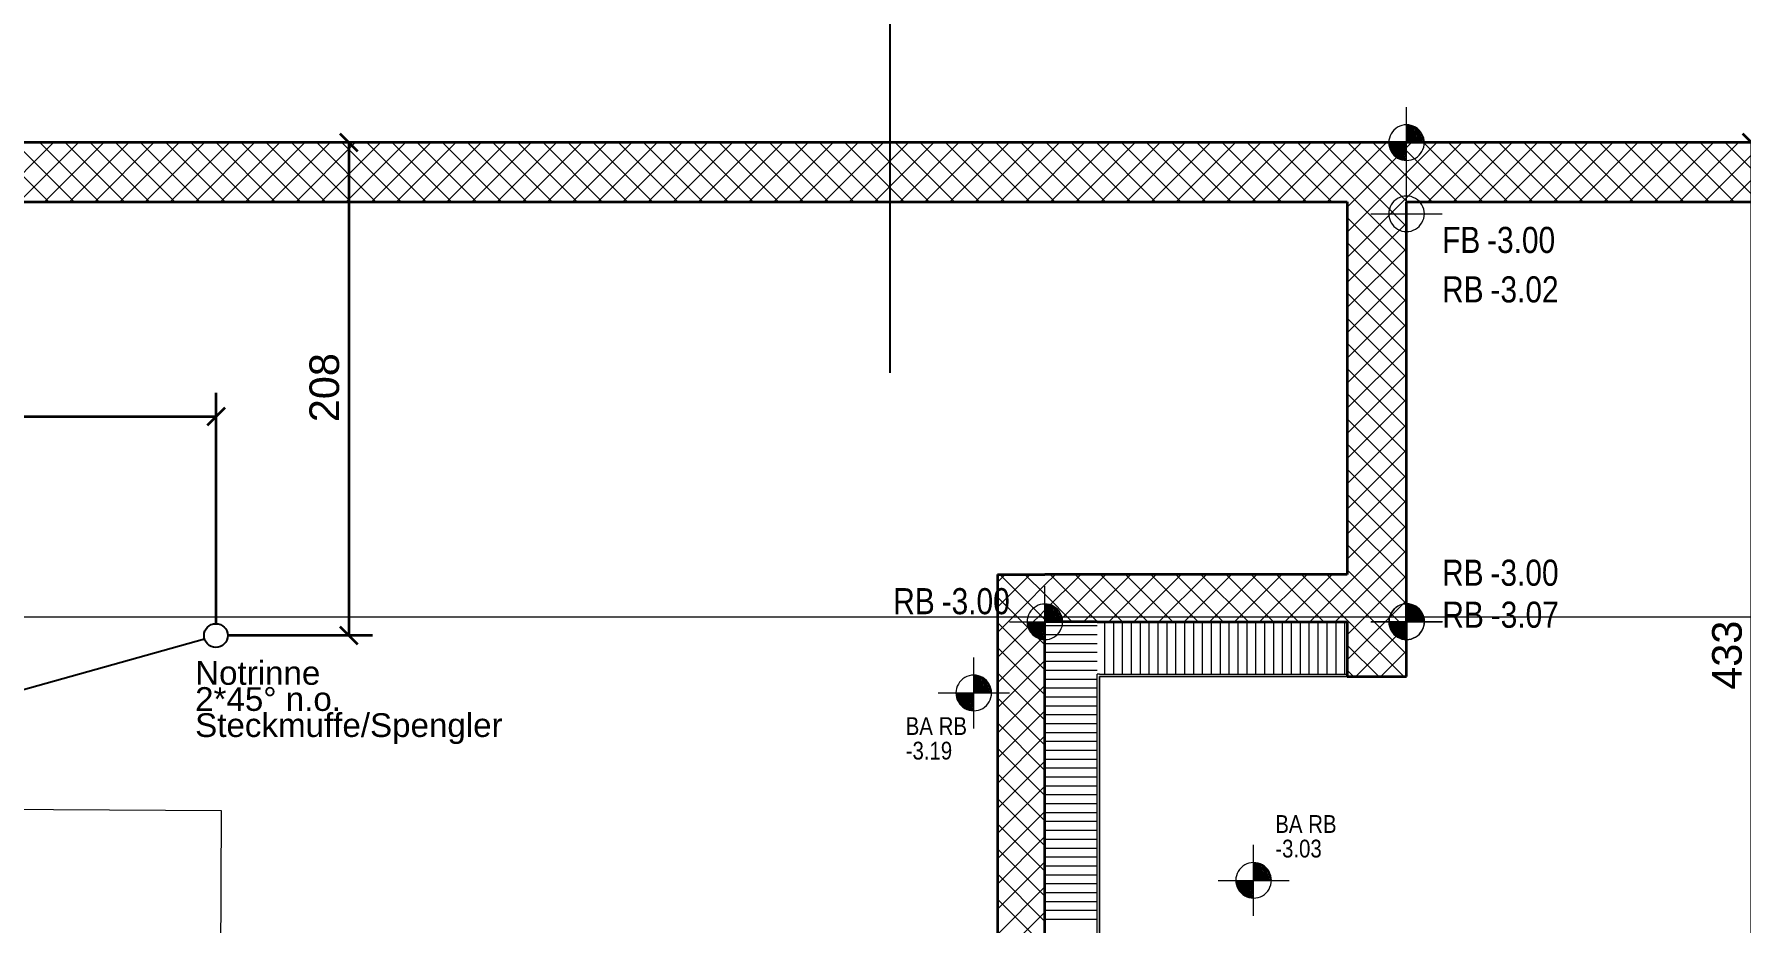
# Model space of a CAD drawing. Extents: x 885 to 2021, y 330 to 1122.
# Drawn here: x 1271.6 to 1415.6, y 771.8 to 846.7 of the extents above; entities that cross this region are included whole.
import ezdxf
from ezdxf.lldxf.tags import DXFTag

# ---------------------------------------------------------------- set-up
doc = ezdxf.new("R2010")
doc.units = 0
doc.layers.get('0').update_dxf_attribs({"lineweight": 25})
for name, color, linetype, lineweight in [('000 Kataster Abbruch', 7, 'Continuous', 25), ('010 Aussenwände Bauteilschraffuren Neu', 7, 'Continuous', 25), ('010 Aussenwände Neu', 7, 'Continuous', 25), ('015 Innenwände Bauteilschraffuren Neu', 7, 'Continuous', 25), ('015 Innenwände Neu', 7, 'Continuous', 25), ('015 Innenwände Schichttrennlinien Neu', 7, 'Continuous', 25), ('027 Oberhalb Neu', 7, 'Continuous', 25), ('080 Raum Innen Kontur Neu', 7, 'Continuous', 25), ('111 Bemassung Ausführung Koten Neu', 7, 'Continuous', 25), ('200 Schnittlinien', 7, 'Continuous', 25), ('321 Sanitär Bemassung Neu', 7, 'Continuous', 25)]:
    doc.layers.add(name, color=color, linetype=linetype, lineweight=lineweight)
for name, color, linetype, lineweight, true_color in [('S_Schmutzwasser_Einlage', 7, 'fein_strichliert', 25, 0xcc6600), ('S_T_Mass_Einlage', 7, 'Continuous', 35, 0x0080ff), ('S_Text_Einlage', 7, 'Continuous', 25, 0x99ff99)]:
    doc.layers.add(name, color=color, linetype=linetype, lineweight=lineweight, true_color=true_color)
doc.styles.get("Standard").update_dxf_attribs({"font": 'arial.ttf'})
tags = doc.linetypes.add('fein_strichliert', pattern=[4, 1, -2, 1]).pattern_tags.tags
tags[8:9] = [DXFTag(74, 4), DXFTag(75, 0), DXFTag(340, '0'), DXFTag(46, 0.0), DXFTag(50, 0.0), DXFTag(44, 0.0), DXFTag(45, 0.0)]
tags[6:7] = [DXFTag(74, 4), DXFTag(75, 0), DXFTag(340, '0'), DXFTag(46, 0.0), DXFTag(50, 0.0), DXFTag(44, 0.0), DXFTag(45, 0.0)]
tags[4:5] = [DXFTag(74, 4), DXFTag(75, 0), DXFTag(340, '0'), DXFTag(46, 0.0), DXFTag(50, 0.0), DXFTag(44, 0.0), DXFTag(45, 0.0)]
tags = doc.linetypes.add('Strich 2_1mm', pattern=[0.003, 0.002, -0.001]).pattern_tags.tags
tags[6:7] = [DXFTag(74, 4), DXFTag(75, 0), DXFTag(340, '0'), DXFTag(46, 1.0), DXFTag(50, 0.0), DXFTag(44, 0.0), DXFTag(45, 0.0)]
tags[4:5] = [DXFTag(74, 4), DXFTag(75, 0), DXFTag(340, '0'), DXFTag(46, 1.0), DXFTag(50, 0.0), DXFTag(44, 0.0), DXFTag(45, 0.0)]
tags = doc.linetypes.add('Strichpunkt 6_2_2mm Schnitt', pattern=[0.5, 0.3, -0.1, 0, -0.1]).pattern_tags.tags
tags[10:11] = [DXFTag(74, 4), DXFTag(75, 0), DXFTag(340, '0'), DXFTag(46, 1.0), DXFTag(50, 0.0), DXFTag(44, 0.0), DXFTag(45, 0.0)]
tags[8:9] = [DXFTag(74, 4), DXFTag(75, 0), DXFTag(340, '0'), DXFTag(46, 1.0), DXFTag(50, 0.0), DXFTag(44, 0.0), DXFTag(45, 0.0)]
tags[6:7] = [DXFTag(74, 4), DXFTag(75, 0), DXFTag(340, '0'), DXFTag(46, 1.0), DXFTag(50, 0.0), DXFTag(44, 0.0), DXFTag(45, 0.0)]
tags[4:5] = [DXFTag(74, 4), DXFTag(75, 0), DXFTag(340, '0'), DXFTag(46, 1.0), DXFTag(50, 0.0), DXFTag(44, 0.0), DXFTag(45, 0.0)]

# ---------------------------------------------------------------- blocks, each defined once
blk = doc.blocks.new('Referenz-A0T8DINEAL', base_point=(896.59, 372.19))
at = {"layer": '000 Kataster Abbruch', "color": 0, "linetype": 'Strich 2_1mm', "lineweight": 13, "ltscale": 0.002197}
for p, q in [((1287.43, 781.25), (1191.22, 781.95)), ((1286.37, 569.73), (1287.43, 781.25))]:
    blk.add_line(p, q, dxfattribs=at)
at = {"layer": '010 Aussenwände Bauteilschraffuren Neu', "color": 0, "linetype": 'Continuous', "lineweight": 0, "ltscale": 0.0169}
for p, q in [((1272.88, 832.6), (1267.88, 837.6)), ((1268.26, 832.6), (1273.26, 837.6)), ((1275, 832.6), (1270, 837.6)), ((1270.38, 832.6), (1275.38, 837.6)), ((1277.12, 832.6), (1272.12, 837.6)), ((1272.5, 832.6), (1277.5, 837.6)), ((1279.24, 832.6), (1274.24, 837.6)), ((1274.62, 832.6), (1279.62, 837.6)), ((1281.37, 832.6), (1276.37, 837.6)), ((1276.74, 832.6), (1281.74, 837.6)), ((1283.49, 832.6), (1278.49, 837.6)), ((1278.87, 832.6), (1283.87, 837.6)), ((1285.61, 832.6), (1280.61, 837.6)), ((1280.99, 832.6), (1285.99, 837.6)), ((1287.73, 832.6), (1282.73, 837.6)), ((1283.11, 832.6), (1288.11, 837.6)), ((1289.85, 832.6), (1284.85, 837.6)), ((1285.23, 832.6), (1290.23, 837.6)), ((1291.97, 832.6), (1286.97, 837.6)), ((1287.35, 832.6), (1292.35, 837.6)), ((1294.09, 832.6), (1289.09, 837.6)), ((1289.47, 832.6), (1294.47, 837.6)), ((1296.21, 832.6), (1291.21, 837.6)), ((1291.59, 832.6), (1296.59, 837.6)), ((1298.34, 832.6), (1293.34, 837.6)), ((1293.72, 832.6), (1298.72, 837.6)), ((1300.46, 832.6), (1295.46, 837.6)), ((1295.84, 832.6), (1300.84, 837.6)), ((1302.58, 832.6), (1297.58, 837.6)), ((1297.96, 832.6), (1302.96, 837.6)), ((1304.7, 832.6), (1299.7, 837.6)), ((1300.08, 832.6), (1305.08, 837.6)), ((1306.82, 832.6), (1301.82, 837.6)), ((1302.2, 832.6), (1307.2, 837.6)), ((1308.94, 832.6), (1303.94, 837.6)), ((1304.32, 832.6), (1309.32, 837.6)), ((1311.06, 832.6), (1306.06, 837.6)), ((1306.44, 832.6), (1311.44, 837.6)), ((1313.19, 832.6), (1308.19, 837.6)), ((1308.56, 832.6), (1313.56, 837.6)), ((1315.31, 832.6), (1310.31, 837.6)), ((1310.69, 832.6), (1315.69, 837.6)), ((1317.43, 832.6), (1312.43, 837.6)), ((1312.81, 832.6), (1317.81, 837.6)), ((1319.55, 832.6), (1314.55, 837.6)), ((1314.93, 832.6), (1319.93, 837.6)), ((1321.67, 832.6), (1316.67, 837.6)), ((1317.05, 832.6), (1322.05, 837.6)), ((1323.79, 832.6), (1318.79, 837.6)), ((1319.17, 832.6), (1324.17, 837.6)), ((1325.91, 832.6), (1320.91, 837.6)), ((1321.29, 832.6), (1326.29, 837.6)), ((1328.03, 832.6), (1323.03, 837.6)), ((1323.41, 832.6), (1328.41, 837.6)), ((1330.16, 832.6), (1325.16, 837.6)), ((1325.54, 832.6), (1330.54, 837.6)), ((1332.28, 832.6), (1327.28, 837.6)), ((1327.66, 832.6), (1332.66, 837.6)), ((1334.4, 832.6), (1329.4, 837.6)), ((1329.78, 832.6), (1334.78, 837.6)), ((1336.52, 832.6), (1331.52, 837.6)), ((1331.9, 832.6), (1336.9, 837.6)), ((1338.64, 832.6), (1333.64, 837.6)), ((1334.02, 832.6), (1339.02, 837.6)), ((1340.76, 832.6), (1335.76, 837.6)), ((1336.14, 832.6), (1341.14, 837.6)), ((1342.88, 832.6), (1337.88, 837.6)), ((1338.26, 832.6), (1343.26, 837.6)), ((1345.01, 832.6), (1340.01, 837.6)), ((1340.38, 832.6), (1345.38, 837.6)), ((1347.13, 832.6), (1342.13, 837.6)), ((1342.51, 832.6), (1347.51, 837.6)), ((1349.25, 832.6), (1344.25, 837.6)), ((1344.63, 832.6), (1349.63, 837.6)), ((1351.37, 832.6), (1346.37, 837.6)), ((1346.75, 832.6), (1351.75, 837.6)), ((1353.49, 832.6), (1348.49, 837.6)), ((1348.87, 832.6), (1353.87, 837.6)), ((1355.61, 832.6), (1350.61, 837.6)), ((1350.99, 832.6), (1355.99, 837.6)), ((1357.73, 832.6), (1352.73, 837.6)), ((1353.11, 832.6), (1358.11, 837.6)), ((1359.85, 832.6), (1354.85, 837.6)), ((1355.23, 832.6), (1360.23, 837.6)), ((1361.98, 832.6), (1356.98, 837.6)), ((1357.36, 832.6), (1362.36, 837.6)), ((1364.1, 832.6), (1359.1, 837.6)), ((1359.48, 832.6), (1364.48, 837.6)), ((1366.22, 832.6), (1361.22, 837.6)), ((1361.6, 832.6), (1366.6, 837.6)), ((1368.34, 832.6), (1363.34, 837.6)), ((1363.72, 832.6), (1368.72, 837.6)), ((1370.46, 832.6), (1365.46, 837.6)), ((1365.84, 832.6), (1370.84, 837.6)), ((1372.58, 832.6), (1367.58, 837.6)), ((1367.96, 832.6), (1372.96, 837.6)), ((1374.7, 832.6), (1369.7, 837.6)), ((1370.08, 832.6), (1375.08, 837.6)), ((1376.83, 832.6), (1371.83, 837.6)), ((1372.2, 832.6), (1377.2, 837.6)), ((1378.95, 832.6), (1373.95, 837.6)), ((1374.33, 832.6), (1379.33, 837.6)), ((1381.07, 832.6), (1376.07, 837.6)), ((1376.45, 832.6), (1381.45, 837.6)), ((1383.19, 832.6), (1378.19, 837.6)), ((1378.57, 832.6), (1383.57, 837.6)), ((1385.31, 832.6), (1380.31, 837.6)), ((1380.69, 832.6), (1385.69, 837.6)), ((1387.43, 832.6), (1382.43, 837.6)), ((1382.81, 832.6), (1387.81, 837.6)), ((1389.55, 832.6), (1384.55, 837.6)), ((1384.93, 832.6), (1389.93, 837.6)), ((1391.67, 832.6), (1386.67, 837.6)), ((1387.05, 832.6), (1392.05, 837.6)), ((1393.8, 832.6), (1388.8, 837.6)), ((1389.17, 832.6), (1394.17, 837.6)), ((1395.92, 832.6), (1390.92, 837.6)), ((1391.3, 832.6), (1396.3, 837.6)), ((1398.04, 832.6), (1393.04, 837.6)), ((1393.42, 832.6), (1398.42, 837.6)), ((1400.16, 832.6), (1395.16, 837.6)), ((1395.54, 832.6), (1400.54, 837.6)), ((1402.28, 832.6), (1397.28, 837.6)), ((1397.66, 832.6), (1402.66, 837.6)), ((1404.4, 832.6), (1399.4, 837.6)), ((1399.78, 832.6), (1404.78, 837.6)), ((1406.52, 832.6), (1401.52, 837.6)), ((1401.9, 832.6), (1406.9, 837.6)), ((1408.64, 832.6), (1403.64, 837.6)), ((1404.02, 832.6), (1409.02, 837.6)), ((1410.77, 832.6), (1405.77, 837.6)), ((1406.15, 832.6), (1411.15, 837.6)), ((1412.89, 832.6), (1407.89, 837.6)), ((1408.27, 832.6), (1413.27, 837.6)), ((1415.01, 832.6), (1410.01, 837.6)), ((1410.39, 832.6), (1415.39, 837.6)), ((1417.13, 832.6), (1412.13, 837.6)), ((1412.51, 832.6), (1417.51, 837.6)), ((1419.25, 832.6), (1414.25, 837.6)), ((1414.63, 832.6), (1419.63, 837.6))]:
    blk.add_line(p, q, dxfattribs=at)
at = {"layer": '010 Aussenwände Neu', "color": 0, "lineweight": 35}
for p, q in [((1527.88, 837.6), (1085.58, 837.6)), ((1208.78, 832.6), (1382.38, 832.6)), ((1387.38, 832.6), (1527.88, 832.6))]:
    blk.add_line(p, q, dxfattribs=at)
at = {"layer": '015 Innenwände Bauteilschraffuren Neu', "color": 0, "linetype": 'Continuous', "lineweight": 0, "ltscale": 0.0169}
for p, q in [((1382.38, 832.17), (1382.81, 832.6)), ((1382.38, 830.05), (1384.93, 832.6)), ((1382.38, 827.93), (1387.05, 832.6)), ((1387.38, 828.41), (1383.19, 832.6)), ((1387.38, 830.53), (1385.31, 832.6)), ((1387.38, 826.29), (1382.38, 831.29)), ((1382.38, 825.81), (1387.38, 830.81)), ((1387.38, 824.17), (1382.38, 829.17)), ((1382.38, 823.69), (1387.38, 828.69)), ((1387.38, 822.05), (1382.38, 827.05)), ((1382.38, 821.56), (1387.38, 826.56)), ((1387.38, 819.93), (1382.38, 824.93)), ((1382.38, 819.44), (1387.38, 824.44)), ((1387.38, 817.81), (1382.38, 822.81)), ((1382.38, 817.32), (1387.38, 822.32)), ((1387.38, 815.69), (1382.38, 820.69)), ((1382.38, 815.2), (1387.38, 820.2)), ((1387.38, 813.56), (1382.38, 818.56)), ((1382.38, 813.08), (1387.38, 818.08)), ((1387.38, 811.44), (1382.38, 816.44)), ((1382.38, 810.96), (1387.38, 815.96)), ((1387.38, 809.32), (1382.38, 814.32)), ((1382.38, 808.84), (1387.38, 813.84)), ((1387.38, 807.2), (1382.38, 812.2)), ((1382.38, 806.71), (1387.38, 811.71)), ((1387.38, 805.08), (1382.38, 810.08)), ((1382.38, 804.59), (1387.38, 809.59)), ((1387.38, 802.96), (1382.38, 807.96)), ((1382.38, 802.47), (1387.38, 807.47)), ((1387.38, 800.84), (1382.38, 805.84)), ((1382.38, 800.35), (1387.38, 805.35)), ((1387.38, 798.72), (1382.38, 803.72)), ((1382.38, 798.23), (1387.38, 803.23)), ((1352.88, 800.55), (1353.21, 800.88)), ((1356.88, 797.4), (1353.07, 801.2)), ((1353.21, 800.88), (1353.53, 801.2)), ((1354.27, 799.82), (1355.65, 801.2)), ((1356.88, 799.52), (1355.19, 801.2)), ((1356.88, 800.31), (1357.77, 801.2)), ((1356.88, 798.19), (1359.9, 801.2)), ((1361.31, 797.2), (1357.31, 801.2)), ((1358.02, 797.2), (1362.02, 801.2)), ((1363.43, 797.2), (1359.43, 801.2)), ((1360.14, 797.2), (1364.14, 801.2)), ((1365.56, 797.2), (1361.56, 801.2)), ((1362.26, 797.2), (1366.26, 801.2)), ((1367.68, 797.2), (1363.68, 801.2)), ((1364.38, 797.2), (1368.38, 801.2)), ((1369.8, 797.2), (1365.8, 801.2)), ((1366.5, 797.2), (1370.5, 801.2)), ((1371.92, 797.2), (1367.92, 801.2)), ((1368.62, 797.2), (1372.62, 801.2)), ((1374.04, 797.2), (1370.04, 801.2)), ((1370.75, 797.2), (1374.75, 801.2)), ((1376.16, 797.2), (1372.16, 801.2)), ((1372.87, 797.2), (1376.87, 801.2)), ((1378.28, 797.2), (1374.28, 801.2)), ((1374.99, 797.2), (1378.99, 801.2)), ((1380.41, 797.2), (1376.41, 801.2)), ((1377.11, 797.2), (1381.11, 801.2)), ((1382.38, 797.35), (1378.53, 801.2)), ((1379.23, 797.2), (1382.38, 800.35)), ((1382.38, 799.47), (1380.65, 801.2)), ((1387.38, 796.59), (1382.38, 801.59)), ((1382.38, 796.11), (1387.38, 801.11)), ((1352.88, 798.43), (1354.27, 799.82)), ((1354.95, 797.2), (1352.88, 799.27)), ((1355.33, 798.75), (1356.88, 800.31)), ((1359.19, 797.2), (1356.88, 799.52)), ((1387.38, 794.47), (1382.38, 799.47)), ((1382.38, 793.99), (1387.38, 798.99)), ((1353.77, 797.2), (1355.33, 798.75)), ((1355.9, 797.2), (1356.39, 797.69)), ((1356.39, 797.69), (1356.88, 798.19)), ((1381.35, 797.2), (1382.38, 798.23)), ((1352.88, 796.31), (1353.77, 797.2)), ((1352.88, 794.19), (1355.9, 797.2)), ((1356.88, 793.15), (1352.88, 797.15)), ((1352.88, 792.06), (1356.88, 796.06)), ((1356.88, 795.27), (1354.95, 797.2)), ((1357.07, 797.2), (1356.88, 797.4)), ((1357.23, 796.85), (1356.88, 796.85)), ((1357.98, 796.1), (1356.88, 796.1)), ((1361.28, 796.85), (1357.23, 796.85)), ((1361.28, 796.1), (1357.98, 796.1)), ((1361.93, 792.8), (1361.93, 797.2)), ((1362.68, 792.8), (1362.68, 797.2)), ((1363.43, 792.8), (1363.43, 797.2)), ((1364.18, 792.8), (1364.18, 797.2)), ((1364.93, 792.8), (1364.93, 797.2)), ((1365.68, 792.8), (1365.68, 797.2)), ((1366.43, 792.8), (1366.43, 797.2)), ((1367.18, 792.8), (1367.18, 797.2)), ((1367.93, 792.8), (1367.93, 797.2)), ((1368.68, 792.8), (1368.68, 797.2)), ((1369.43, 792.8), (1369.43, 797.2)), ((1370.18, 792.8), (1370.18, 797.2)), ((1370.93, 792.8), (1370.93, 797.2)), ((1371.68, 792.8), (1371.68, 797.2)), ((1372.43, 792.8), (1372.43, 797.2)), ((1373.18, 792.8), (1373.18, 797.2)), ((1373.93, 792.8), (1373.93, 797.2)), ((1374.68, 792.8), (1374.68, 797.2)), ((1375.43, 792.8), (1375.43, 797.2)), ((1376.18, 792.8), (1376.18, 797.2)), ((1376.93, 792.8), (1376.93, 797.2)), ((1377.68, 792.8), (1377.68, 797.2)), ((1378.43, 792.8), (1378.43, 797.2)), ((1379.18, 792.8), (1379.18, 797.2)), ((1379.93, 792.8), (1379.93, 797.2)), ((1380.68, 792.8), (1380.68, 797.2)), ((1381.43, 792.8), (1381.43, 797.2)), ((1382.18, 792.8), (1382.18, 797.2)), ((1387.15, 792.58), (1382.38, 797.35)), ((1383.1, 792.58), (1387.38, 796.87)), ((1356.88, 791.03), (1352.88, 795.03)), ((1358.73, 795.35), (1356.88, 795.35)), ((1359.48, 794.6), (1356.88, 794.6)), ((1361.28, 795.35), (1358.73, 795.35)), ((1361.28, 794.6), (1359.48, 794.6)), ((1385.03, 792.58), (1382.38, 795.23)), ((1385.22, 792.58), (1387.38, 794.74)), ((1352.88, 789.94), (1356.88, 793.94)), ((1360.23, 793.85), (1356.88, 793.85)), ((1361.28, 793.85), (1360.23, 793.85)), ((1356.88, 788.91), (1352.88, 792.91)), ((1352.88, 787.82), (1356.88, 791.82)), ((1360.98, 793.1), (1356.88, 793.1)), ((1361.28, 792.35), (1356.88, 792.35)), ((1361.28, 793.1), (1360.98, 793.1)), ((1382.9, 792.58), (1382.38, 793.11)), ((1387.34, 792.58), (1387.38, 792.62)), ((1356.88, 786.79), (1352.88, 790.79)), ((1361.28, 791.6), (1356.88, 791.6)), ((1361.28, 790.85), (1356.88, 790.85)), ((1352.88, 785.7), (1356.88, 789.7)), ((1361.28, 790.1), (1356.88, 790.1)), ((1361.28, 789.35), (1356.88, 789.35)), ((1356.88, 784.67), (1352.88, 788.67)), ((1352.88, 783.58), (1356.88, 787.58)), ((1361.28, 788.6), (1356.88, 788.6)), ((1361.28, 787.85), (1356.88, 787.85)), ((1356.88, 782.55), (1352.88, 786.55)), ((1361.28, 787.1), (1356.88, 787.1)), ((1361.28, 786.35), (1356.88, 786.35)), ((1352.88, 781.46), (1356.88, 785.46)), ((1361.28, 785.6), (1356.88, 785.6)), ((1361.28, 784.85), (1356.88, 784.85)), ((1356.88, 780.42), (1352.88, 784.42)), ((1352.88, 779.34), (1356.88, 783.34)), ((1361.28, 784.1), (1356.88, 784.1)), ((1361.28, 783.35), (1356.88, 783.35)), ((1356.88, 778.3), (1352.88, 782.3)), ((1361.28, 782.6), (1356.88, 782.6)), ((1361.28, 781.85), (1356.88, 781.85)), ((1352.88, 777.21), (1356.88, 781.21)), ((1361.28, 781.1), (1356.88, 781.1)), ((1361.28, 780.35), (1356.88, 780.35)), ((1356.88, 776.18), (1352.88, 780.18)), ((1352.88, 775.09), (1356.88, 779.09)), ((1361.28, 779.6), (1356.88, 779.6)), ((1361.28, 778.85), (1356.88, 778.85)), ((1356.88, 774.06), (1352.88, 778.06)), ((1361.28, 778.1), (1356.88, 778.1)), ((1361.28, 777.35), (1356.88, 777.35)), ((1352.88, 772.97), (1356.88, 776.97)), ((1356.88, 771.94), (1352.88, 775.94)), ((1361.28, 776.6), (1356.88, 776.6)), ((1352.88, 770.85), (1356.88, 774.85)), ((1361.28, 775.85), (1356.88, 775.85)), ((1361.28, 775.1), (1356.88, 775.1)), ((1356.88, 769.82), (1352.88, 773.82)), ((1361.28, 774.35), (1356.88, 774.35)), ((1361.28, 773.6), (1356.88, 773.6)), ((1352.88, 768.73), (1356.88, 772.73)), ((1361.28, 772.85), (1356.88, 772.85)), ((1361.28, 772.1), (1356.88, 772.1))]:
    blk.add_line(p, q, dxfattribs=at)
at = {"layer": '015 Innenwände Neu', "color": 0, "lineweight": 35}
for p, q in [((1382.38, 832.6), (1382.38, 801.2)), ((1387.38, 792.58), (1387.38, 832.6)), ((1352.88, 801.2), (1352.88, 753.6)), ((1352.88, 801.2), (1356.88, 801.2)), ((1382.38, 801.2), (1356.88, 801.2)), ((1382.38, 797.2), (1382.38, 792.58)), ((1382.38, 792.58), (1387.38, 792.58))]:
    blk.add_line(p, q, dxfattribs=at)
at = {"layer": '015 Innenwände Neu', "color": 0, "lineweight": 18}
blk.add_line((1382.38, 792.8), (1382.38, 797.2), dxfattribs=at)
at = {"layer": '015 Innenwände Neu', "color": 0, "lineweight": 13}
for p, q in [((1361.48, 758.2), (1361.48, 792.6)), ((1361.48, 792.6), (1382.38, 792.6)), ((1382.38, 792.6), (1382.38, 792.8))]:
    blk.add_line(p, q, dxfattribs=at)
at = {"layer": '015 Innenwände Schichttrennlinien Neu', "color": 0, "lineweight": 35}
for p, q in [((1361.28, 797.2), (1356.88, 797.2)), ((1361.28, 797.2), (1356.88, 797.2)), ((1356.88, 753.6), (1356.88, 797.2)), ((1361.28, 797.2), (1382.38, 797.2))]:
    blk.add_line(p, q, dxfattribs=at)
at = {"layer": '015 Innenwände Schichttrennlinien Neu', "color": 0, "lineweight": 18}
for p, q in [((1361.28, 758), (1361.28, 792.8)), ((1361.48, 792.8), (1361.28, 792.8)), ((1361.48, 792.8), (1361.28, 792.8)), ((1361.48, 792.8), (1382.38, 792.8))]:
    blk.add_line(p, q, dxfattribs=at)
at = {"layer": '027 Oberhalb Neu', "color": 0, "linetype": 'Strichpunkt 6_2_2mm Schnitt', "lineweight": 13, "ltscale": 0.0169}
blk.add_line((1597.08, 797.6), (1160.58, 797.6), dxfattribs=at)
at = {"layer": '080 Raum Innen Kontur Neu', "color": 0, "linetype": 'Continuous', "lineweight": 13, "ltscale": 0.0169}
for p, q in [((1382.38, 832.6), (1208.78, 832.6)), ((1382.38, 801.2), (1382.38, 832.6)), ((1527.88, 832.6), (1387.38, 832.6)), ((1387.38, 832.6), (1387.38, 792.58)), ((1352.88, 753.6), (1352.88, 801.2)), ((1352.88, 801.2), (1382.38, 801.2)), ((1382.38, 792.6), (1361.48, 792.6)), ((1361.48, 792.6), (1361.48, 758.2)), ((1382.38, 792.58), (1382.38, 792.6)), ((1387.38, 792.58), (1382.38, 792.58))]:
    blk.add_line(p, q, dxfattribs=at)
at = {"layer": '111 Bemassung Ausführung Koten Neu', "color": 0, "lineweight": 13}
for p, q in [((1387.38, 834.6), (1387.38, 840.6)), ((1384.38, 837.6), (1390.38, 837.6)), ((1387.38, 828.6), (1387.38, 834.6)), ((1384.38, 831.6), (1390.38, 831.6)), ((1356.88, 794.2), (1356.88, 800.2)), ((1387.38, 794.2), (1387.38, 800.2)), ((1387.4, 794.22), (1387.4, 800.22)), ((1353.88, 797.2), (1359.88, 797.2)), ((1384.38, 797.2), (1390.38, 797.2)), ((1384.4, 797.22), (1390.4, 797.22))]:
    blk.add_line(p, q, dxfattribs=at)
at = {"layer": '111 Bemassung Ausführung Koten Neu', "color": 0, "linetype": 'Continuous', "lineweight": 13, "ltscale": 0.0169}
for p, q in [((1385.89, 837.8), (1385.88, 837.6)), ((1385.93, 837.99), (1385.89, 837.8)), ((1385.99, 838.18), (1385.93, 837.99)), ((1386.08, 838.35), (1385.99, 838.18)), ((1386.19, 838.52), (1386.08, 838.35)), ((1386.32, 838.66), (1386.19, 838.52)), ((1386.47, 838.79), (1386.32, 838.66)), ((1386.63, 838.9), (1386.47, 838.79)), ((1386.8, 838.99), (1386.63, 838.9)), ((1386.99, 839.05), (1386.8, 838.99)), ((1387.18, 839.09), (1386.99, 839.05)), ((1387.38, 839.1), (1387.18, 839.09)), ((1387.57, 839.09), (1387.38, 839.1)), ((1387.77, 839.05), (1387.57, 839.09)), ((1387.95, 838.99), (1387.77, 839.05)), ((1388.13, 838.9), (1387.95, 838.99)), ((1388.29, 838.79), (1388.13, 838.9)), ((1388.44, 838.66), (1388.29, 838.79)), ((1388.57, 838.52), (1388.44, 838.66)), ((1388.68, 838.35), (1388.57, 838.52)), ((1388.76, 838.18), (1388.68, 838.35)), ((1388.83, 837.99), (1388.76, 838.18)), ((1388.87, 837.8), (1388.83, 837.99)), ((1388.88, 837.6), (1388.87, 837.8)), ((1385.88, 837.6), (1385.89, 837.41)), ((1385.89, 837.41), (1385.93, 837.21)), ((1385.93, 837.21), (1385.99, 837.03)), ((1385.99, 837.03), (1386.08, 836.85)), ((1386.08, 836.85), (1386.19, 836.69)), ((1386.19, 836.69), (1386.32, 836.54)), ((1386.32, 836.54), (1386.47, 836.41)), ((1386.47, 836.41), (1386.63, 836.3)), ((1388.13, 836.3), (1388.29, 836.41)), ((1388.29, 836.41), (1388.44, 836.54)), ((1388.44, 836.54), (1388.57, 836.69)), ((1388.57, 836.69), (1388.68, 836.85)), ((1388.68, 836.85), (1388.76, 837.03)), ((1388.76, 837.03), (1388.83, 837.21)), ((1388.83, 837.21), (1388.87, 837.41)), ((1388.87, 837.41), (1388.88, 837.6)), ((1386.63, 836.3), (1386.8, 836.22)), ((1386.8, 836.22), (1386.99, 836.15)), ((1386.99, 836.15), (1387.18, 836.12)), ((1387.18, 836.12), (1387.38, 836.1)), ((1387.38, 836.1), (1387.57, 836.12)), ((1387.57, 836.12), (1387.77, 836.15)), ((1387.77, 836.15), (1387.95, 836.22)), ((1387.95, 836.22), (1388.13, 836.3)), ((1385.99, 832.18), (1385.93, 831.99)), ((1386.08, 832.35), (1385.99, 832.18)), ((1386.19, 832.52), (1386.08, 832.35)), ((1386.32, 832.66), (1386.19, 832.52)), ((1386.47, 832.79), (1386.32, 832.66)), ((1386.63, 832.9), (1386.47, 832.79)), ((1386.8, 832.99), (1386.63, 832.9)), ((1386.99, 833.05), (1386.8, 832.99)), ((1387.18, 833.09), (1386.99, 833.05)), ((1387.38, 833.1), (1387.18, 833.09)), ((1387.57, 833.09), (1387.38, 833.1)), ((1387.77, 833.05), (1387.57, 833.09)), ((1387.95, 832.99), (1387.77, 833.05)), ((1388.13, 832.9), (1387.95, 832.99)), ((1388.29, 832.79), (1388.13, 832.9)), ((1388.44, 832.66), (1388.29, 832.79)), ((1388.57, 832.52), (1388.44, 832.66)), ((1388.68, 832.35), (1388.57, 832.52)), ((1388.76, 832.18), (1388.68, 832.35)), ((1388.83, 831.99), (1388.76, 832.18)), ((1385.89, 831.8), (1385.88, 831.6)), ((1385.88, 831.6), (1385.89, 831.41)), ((1385.93, 831.99), (1385.89, 831.8)), ((1385.89, 831.41), (1385.93, 831.21)), ((1385.93, 831.21), (1385.99, 831.03)), ((1385.99, 831.03), (1386.08, 830.85)), ((1386.08, 830.85), (1386.19, 830.69)), ((1386.19, 830.69), (1386.32, 830.54)), ((1388.44, 830.54), (1388.57, 830.69)), ((1388.57, 830.69), (1388.68, 830.85)), ((1388.68, 830.85), (1388.76, 831.03)), ((1388.76, 831.03), (1388.83, 831.21)), ((1388.87, 831.8), (1388.83, 831.99)), ((1388.83, 831.21), (1388.87, 831.41)), ((1388.88, 831.6), (1388.87, 831.8)), ((1388.87, 831.41), (1388.88, 831.6)), ((1386.32, 830.54), (1386.47, 830.41)), ((1386.47, 830.41), (1386.63, 830.3)), ((1386.63, 830.3), (1386.8, 830.22)), ((1386.8, 830.22), (1386.99, 830.15)), ((1386.99, 830.15), (1387.18, 830.12)), ((1387.18, 830.12), (1387.38, 830.1)), ((1387.38, 830.1), (1387.57, 830.12)), ((1387.57, 830.12), (1387.77, 830.15)), ((1387.77, 830.15), (1387.95, 830.22)), ((1387.95, 830.22), (1388.13, 830.3)), ((1388.13, 830.3), (1388.29, 830.41)), ((1388.29, 830.41), (1388.44, 830.54)), ((1355.43, 797.59), (1355.39, 797.4)), ((1355.49, 797.78), (1355.43, 797.59)), ((1355.58, 797.95), (1355.49, 797.78)), ((1355.69, 798.12), (1355.58, 797.95)), ((1355.82, 798.26), (1355.69, 798.12)), ((1355.97, 798.39), (1355.82, 798.26)), ((1356.13, 798.5), (1355.97, 798.39)), ((1356.3, 798.59), (1356.13, 798.5)), ((1356.49, 798.65), (1356.3, 798.59)), ((1356.68, 798.69), (1356.49, 798.65)), ((1356.88, 798.7), (1356.68, 798.69)), ((1357.07, 798.69), (1356.88, 798.7)), ((1357.27, 798.65), (1357.07, 798.69)), ((1357.45, 798.59), (1357.27, 798.65)), ((1357.63, 798.5), (1357.45, 798.59)), ((1357.79, 798.39), (1357.63, 798.5)), ((1357.94, 798.26), (1357.79, 798.39)), ((1358.07, 798.12), (1357.94, 798.26)), ((1358.18, 797.95), (1358.07, 798.12)), ((1358.26, 797.78), (1358.18, 797.95)), ((1358.33, 797.59), (1358.26, 797.78)), ((1358.37, 797.4), (1358.33, 797.59)), ((1385.93, 797.59), (1385.89, 797.4)), ((1385.95, 797.61), (1385.91, 797.42)), ((1385.99, 797.78), (1385.93, 797.59)), ((1386.01, 797.8), (1385.95, 797.61)), ((1386.08, 797.95), (1385.99, 797.78)), ((1386.1, 797.97), (1386.01, 797.8)), ((1386.19, 798.12), (1386.08, 797.95)), ((1386.21, 798.14), (1386.1, 797.97)), ((1386.32, 798.26), (1386.19, 798.12)), ((1386.34, 798.28), (1386.21, 798.14)), ((1386.47, 798.39), (1386.32, 798.26)), ((1386.49, 798.41), (1386.34, 798.28)), ((1386.63, 798.5), (1386.47, 798.39)), ((1386.65, 798.52), (1386.49, 798.41)), ((1386.8, 798.59), (1386.63, 798.5)), ((1386.82, 798.61), (1386.65, 798.52)), ((1386.99, 798.65), (1386.8, 798.59)), ((1387.01, 798.67), (1386.82, 798.61)), ((1387.18, 798.69), (1386.99, 798.65)), ((1387.2, 798.71), (1387.01, 798.67)), ((1387.38, 798.7), (1387.18, 798.69)), ((1387.4, 798.72), (1387.2, 798.71)), ((1387.57, 798.69), (1387.38, 798.7)), ((1387.59, 798.71), (1387.4, 798.72)), ((1387.77, 798.65), (1387.57, 798.69)), ((1387.79, 798.67), (1387.59, 798.71)), ((1387.95, 798.59), (1387.77, 798.65)), ((1387.97, 798.61), (1387.79, 798.67)), ((1388.13, 798.5), (1387.95, 798.59)), ((1388.15, 798.52), (1387.97, 798.61)), ((1388.29, 798.39), (1388.13, 798.5)), ((1388.31, 798.41), (1388.15, 798.52)), ((1388.44, 798.26), (1388.29, 798.39)), ((1388.46, 798.28), (1388.31, 798.41)), ((1388.57, 798.12), (1388.44, 798.26)), ((1388.59, 798.14), (1388.46, 798.28)), ((1388.68, 797.95), (1388.57, 798.12)), ((1388.7, 797.97), (1388.59, 798.14)), ((1388.76, 797.78), (1388.68, 797.95)), ((1388.78, 797.8), (1388.7, 797.97)), ((1388.83, 797.59), (1388.76, 797.78)), ((1388.85, 797.61), (1388.78, 797.8)), ((1388.87, 797.4), (1388.83, 797.59)), ((1388.89, 797.42), (1388.85, 797.61)), ((1355.39, 797.4), (1355.38, 797.2)), ((1355.38, 797.2), (1355.39, 797.01)), ((1355.39, 797.01), (1355.43, 796.81)), ((1355.43, 796.81), (1355.49, 796.63)), ((1355.49, 796.63), (1355.58, 796.45)), ((1355.58, 796.45), (1355.69, 796.29)), ((1355.69, 796.29), (1355.82, 796.14)), ((1355.82, 796.14), (1355.97, 796.01)), ((1357.79, 796.01), (1357.94, 796.14)), ((1357.94, 796.14), (1358.07, 796.29)), ((1358.07, 796.29), (1358.18, 796.45)), ((1358.18, 796.45), (1358.26, 796.63)), ((1358.26, 796.63), (1358.33, 796.81)), ((1358.33, 796.81), (1358.37, 797.01)), ((1358.38, 797.2), (1358.37, 797.4)), ((1358.37, 797.01), (1358.38, 797.2)), ((1385.89, 797.4), (1385.88, 797.2)), ((1385.88, 797.2), (1385.89, 797.01)), ((1385.89, 797.01), (1385.93, 796.81)), ((1385.91, 797.42), (1385.9, 797.22)), ((1385.9, 797.22), (1385.91, 797.03)), ((1385.91, 797.03), (1385.95, 796.83)), ((1385.93, 796.81), (1385.99, 796.63)), ((1385.95, 796.83), (1386.01, 796.65)), ((1385.99, 796.63), (1386.08, 796.45)), ((1386.01, 796.65), (1386.1, 796.47)), ((1386.08, 796.45), (1386.19, 796.29)), ((1386.1, 796.47), (1386.21, 796.31)), ((1386.19, 796.29), (1386.32, 796.14)), ((1386.21, 796.31), (1386.34, 796.16)), ((1386.32, 796.14), (1386.47, 796.01)), ((1386.34, 796.16), (1386.49, 796.03)), ((1386.49, 796.03), (1386.65, 795.92)), ((1388.15, 795.92), (1388.31, 796.03)), ((1388.29, 796.01), (1388.44, 796.14)), ((1388.31, 796.03), (1388.46, 796.16)), ((1388.44, 796.14), (1388.57, 796.29)), ((1388.46, 796.16), (1388.59, 796.31)), ((1388.57, 796.29), (1388.68, 796.45)), ((1388.59, 796.31), (1388.7, 796.47)), ((1388.68, 796.45), (1388.76, 796.63)), ((1388.7, 796.47), (1388.78, 796.65)), ((1388.76, 796.63), (1388.83, 796.81)), ((1388.78, 796.65), (1388.85, 796.83)), ((1388.83, 796.81), (1388.87, 797.01)), ((1388.85, 796.83), (1388.89, 797.03)), ((1388.88, 797.2), (1388.87, 797.4)), ((1388.87, 797.01), (1388.88, 797.2)), ((1388.9, 797.22), (1388.89, 797.42)), ((1388.89, 797.03), (1388.9, 797.22)), ((1355.97, 796.01), (1356.13, 795.9)), ((1356.13, 795.9), (1356.3, 795.82)), ((1356.3, 795.82), (1356.49, 795.75)), ((1356.49, 795.75), (1356.68, 795.72)), ((1356.68, 795.72), (1356.88, 795.7)), ((1356.88, 795.7), (1357.07, 795.72)), ((1357.07, 795.72), (1357.27, 795.75)), ((1357.27, 795.75), (1357.45, 795.82)), ((1357.45, 795.82), (1357.63, 795.9)), ((1357.63, 795.9), (1357.79, 796.01)), ((1386.47, 796.01), (1386.63, 795.9)), ((1386.63, 795.9), (1386.8, 795.82)), ((1386.65, 795.92), (1386.82, 795.84)), ((1386.8, 795.82), (1386.99, 795.75)), ((1386.82, 795.84), (1387.01, 795.77)), ((1386.99, 795.75), (1387.18, 795.72)), ((1387.01, 795.77), (1387.2, 795.74)), ((1387.18, 795.72), (1387.38, 795.7)), ((1387.2, 795.74), (1387.4, 795.72)), ((1387.38, 795.7), (1387.57, 795.72)), ((1387.4, 795.72), (1387.59, 795.74)), ((1387.57, 795.72), (1387.77, 795.75)), ((1387.59, 795.74), (1387.79, 795.77)), ((1387.77, 795.75), (1387.95, 795.82)), ((1387.79, 795.77), (1387.97, 795.84)), ((1387.95, 795.82), (1388.13, 795.9)), ((1387.97, 795.84), (1388.15, 795.92)), ((1388.13, 795.9), (1388.29, 796.01))]:
    blk.add_line(p, q, dxfattribs=at)
at = {"layer": '111 Bemassung Ausführung Koten Neu', "color": 0, "linetype": 'Continuous', "lineweight": 0, "ltscale": 0.0169}
for points in [[(1387.38, 837.6), (1387.95, 837.6), (1387.38, 839.1)], [(1387.95, 838.99), (1387.42, 838.99), (1387.38, 839.1)], [(1387.95, 837.6), (1387.95, 838.99), (1387.42, 838.99)], [(1387.95, 837.6), (1388.44, 837.6), (1387.95, 838.99)], [(1388.44, 838.66), (1388.07, 838.66), (1387.95, 838.99)], [(1388.44, 837.6), (1388.44, 838.66), (1388.07, 838.66)], [(1388.44, 837.6), (1388.76, 837.6), (1388.44, 838.66)], [(1388.76, 838.18), (1388.59, 838.18), (1388.44, 838.66)], [(1388.76, 837.6), (1388.76, 838.18), (1388.59, 838.18)], [(1388.76, 837.6), (1388.88, 837.6), (1388.76, 838.18)], [(1385.99, 837.03), (1385.99, 837.6), (1385.88, 837.6)], [(1386.17, 837.03), (1385.99, 837.03), (1385.99, 837.6)], [(1386.32, 836.54), (1386.32, 837.6), (1385.99, 837.6)], [(1386.32, 836.54), (1386.17, 837.03), (1385.99, 837.03)], [(1386.69, 836.54), (1386.32, 836.54), (1386.32, 837.6)], [(1386.8, 836.22), (1386.8, 837.6), (1386.32, 837.6)], [(1386.8, 836.22), (1386.69, 836.54), (1386.32, 836.54)], [(1387.33, 836.22), (1386.8, 836.22), (1386.8, 837.6)], [(1387.38, 836.1), (1387.38, 837.6), (1386.8, 837.6)], [(1387.38, 836.1), (1387.33, 836.22), (1386.8, 836.22)], [(1356.88, 797.2), (1357.45, 797.2), (1356.88, 798.7)], [(1357.45, 798.59), (1356.92, 798.59), (1356.88, 798.7)], [(1357.45, 797.2), (1357.45, 798.59), (1356.92, 798.59)], [(1357.45, 797.2), (1357.94, 797.2), (1357.45, 798.59)], [(1357.94, 798.26), (1357.57, 798.26), (1357.45, 798.59)], [(1357.94, 797.2), (1357.94, 798.26), (1357.57, 798.26)], [(1357.94, 797.2), (1358.26, 797.2), (1357.94, 798.26)], [(1358.26, 797.78), (1358.09, 797.78), (1357.94, 798.26)], [(1358.26, 797.2), (1358.26, 797.78), (1358.09, 797.78)], [(1358.26, 797.2), (1358.38, 797.2), (1358.26, 797.78)], [(1387.38, 797.2), (1387.95, 797.2), (1387.38, 798.7)], [(1387.95, 798.59), (1387.42, 798.59), (1387.38, 798.7)], [(1387.4, 797.22), (1387.97, 797.22), (1387.4, 798.72)], [(1387.97, 798.61), (1387.44, 798.61), (1387.4, 798.72)], [(1387.95, 797.2), (1387.95, 798.59), (1387.42, 798.59)], [(1387.97, 797.22), (1387.97, 798.61), (1387.44, 798.61)], [(1387.95, 797.2), (1388.44, 797.2), (1387.95, 798.59)], [(1388.44, 798.26), (1388.07, 798.26), (1387.95, 798.59)], [(1387.97, 797.22), (1388.46, 797.22), (1387.97, 798.61)], [(1388.46, 798.28), (1388.09, 798.28), (1387.97, 798.61)], [(1388.44, 797.2), (1388.44, 798.26), (1388.07, 798.26)], [(1388.46, 797.22), (1388.46, 798.28), (1388.09, 798.28)], [(1388.44, 797.2), (1388.76, 797.2), (1388.44, 798.26)], [(1388.76, 797.78), (1388.59, 797.78), (1388.44, 798.26)], [(1388.46, 797.22), (1388.78, 797.22), (1388.46, 798.28)], [(1388.78, 797.8), (1388.61, 797.8), (1388.46, 798.28)], [(1388.76, 797.2), (1388.76, 797.78), (1388.59, 797.78)], [(1388.78, 797.22), (1388.78, 797.8), (1388.61, 797.8)], [(1388.76, 797.2), (1388.88, 797.2), (1388.76, 797.78)], [(1388.78, 797.22), (1388.9, 797.22), (1388.78, 797.8)], [(1355.49, 796.63), (1355.49, 797.2), (1355.38, 797.2)], [(1355.67, 796.63), (1355.49, 796.63), (1355.49, 797.2)], [(1355.82, 796.14), (1355.82, 797.2), (1355.49, 797.2)], [(1355.82, 796.14), (1355.67, 796.63), (1355.49, 796.63)], [(1356.19, 796.14), (1355.82, 796.14), (1355.82, 797.2)], [(1356.3, 795.82), (1356.3, 797.2), (1355.82, 797.2)], [(1356.3, 795.82), (1356.19, 796.14), (1355.82, 796.14)], [(1356.83, 795.82), (1356.3, 795.82), (1356.3, 797.2)], [(1356.88, 795.7), (1356.88, 797.2), (1356.3, 797.2)], [(1385.99, 796.63), (1385.99, 797.2), (1385.88, 797.2)], [(1386.01, 796.65), (1386.01, 797.22), (1385.9, 797.22)], [(1386.17, 796.63), (1385.99, 796.63), (1385.99, 797.2)], [(1386.32, 796.14), (1386.32, 797.2), (1385.99, 797.2)], [(1386.32, 796.14), (1386.17, 796.63), (1385.99, 796.63)], [(1386.19, 796.65), (1386.01, 796.65), (1386.01, 797.22)], [(1386.34, 796.16), (1386.34, 797.22), (1386.01, 797.22)], [(1386.34, 796.16), (1386.19, 796.65), (1386.01, 796.65)], [(1386.69, 796.14), (1386.32, 796.14), (1386.32, 797.2)], [(1386.8, 795.82), (1386.8, 797.2), (1386.32, 797.2)], [(1386.8, 795.82), (1386.69, 796.14), (1386.32, 796.14)], [(1386.71, 796.16), (1386.34, 796.16), (1386.34, 797.22)], [(1386.82, 795.84), (1386.82, 797.22), (1386.34, 797.22)], [(1386.82, 795.84), (1386.71, 796.16), (1386.34, 796.16)], [(1387.33, 795.82), (1386.8, 795.82), (1386.8, 797.2)], [(1387.38, 795.7), (1387.38, 797.2), (1386.8, 797.2)], [(1387.35, 795.84), (1386.82, 795.84), (1386.82, 797.22)], [(1387.4, 795.72), (1387.4, 797.22), (1386.82, 797.22)], [(1356.88, 795.7), (1356.83, 795.82), (1356.3, 795.82)], [(1387.38, 795.7), (1387.33, 795.82), (1386.8, 795.82)], [(1387.4, 795.72), (1387.35, 795.84), (1386.82, 795.84)]]:
    blk.add_solid(points, dxfattribs=at)
at = {"layer": '200 Schnittlinien', "color": 0, "linetype": 'Strichpunkt 6_2_2mm Schnitt', "lineweight": -2, "ltscale": 0.0625}
blk.add_line((1343.79, 858.2), (1343.79, 818.2), dxfattribs=at)
at = {"layer": '321 Sanitär Bemassung Neu', "color": 0, "lineweight": 13}
for p, q in [((1350.88, 788.2), (1350.88, 794.2)), ((1347.88, 791.2), (1353.88, 791.2)), ((1374.48, 772.4), (1374.48, 778.4)), ((1371.48, 775.4), (1377.48, 775.4))]:
    blk.add_line(p, q, dxfattribs=at)
at = {"layer": '321 Sanitär Bemassung Neu', "color": 0, "linetype": 'Continuous', "lineweight": 13, "ltscale": 0.0169}
for p, q in [((1349.49, 791.78), (1349.43, 791.59)), ((1349.58, 791.95), (1349.49, 791.78)), ((1349.69, 792.12), (1349.58, 791.95)), ((1349.82, 792.26), (1349.69, 792.12)), ((1349.97, 792.39), (1349.82, 792.26)), ((1350.13, 792.5), (1349.97, 792.39)), ((1350.3, 792.59), (1350.13, 792.5)), ((1350.49, 792.65), (1350.3, 792.59)), ((1350.68, 792.69), (1350.49, 792.65)), ((1350.88, 792.7), (1350.68, 792.69)), ((1351.07, 792.69), (1350.88, 792.7)), ((1351.27, 792.65), (1351.07, 792.69)), ((1351.45, 792.59), (1351.27, 792.65)), ((1351.63, 792.5), (1351.45, 792.59)), ((1351.79, 792.39), (1351.63, 792.5)), ((1351.94, 792.26), (1351.79, 792.39)), ((1352.07, 792.12), (1351.94, 792.26)), ((1352.18, 791.95), (1352.07, 792.12)), ((1352.26, 791.78), (1352.18, 791.95)), ((1352.33, 791.59), (1352.26, 791.78)), ((1349.39, 791.4), (1349.38, 791.2)), ((1349.38, 791.2), (1349.39, 791.01)), ((1349.43, 791.59), (1349.39, 791.4)), ((1349.39, 791.01), (1349.43, 790.81)), ((1349.43, 790.81), (1349.49, 790.63)), ((1349.49, 790.63), (1349.58, 790.45)), ((1349.58, 790.45), (1349.69, 790.29)), ((1349.69, 790.29), (1349.82, 790.14)), ((1351.94, 790.14), (1352.07, 790.29)), ((1352.07, 790.29), (1352.18, 790.45)), ((1352.18, 790.45), (1352.26, 790.63)), ((1352.26, 790.63), (1352.33, 790.81)), ((1352.37, 791.4), (1352.33, 791.59)), ((1352.33, 790.81), (1352.37, 791.01)), ((1352.38, 791.2), (1352.37, 791.4)), ((1352.37, 791.01), (1352.38, 791.2)), ((1349.82, 790.14), (1349.97, 790.01)), ((1349.97, 790.01), (1350.13, 789.9)), ((1350.13, 789.9), (1350.3, 789.82)), ((1350.3, 789.82), (1350.49, 789.75)), ((1350.49, 789.75), (1350.68, 789.72)), ((1350.68, 789.72), (1350.88, 789.7)), ((1350.88, 789.7), (1351.07, 789.72)), ((1351.07, 789.72), (1351.27, 789.75)), ((1351.27, 789.75), (1351.45, 789.82)), ((1351.45, 789.82), (1351.63, 789.9)), ((1351.63, 789.9), (1351.79, 790.01)), ((1351.79, 790.01), (1351.94, 790.14)), ((1373.09, 775.98), (1373.03, 775.79)), ((1373.18, 776.15), (1373.09, 775.98)), ((1373.29, 776.32), (1373.18, 776.15)), ((1373.42, 776.46), (1373.29, 776.32)), ((1373.57, 776.59), (1373.42, 776.46)), ((1373.73, 776.7), (1373.57, 776.59)), ((1373.9, 776.79), (1373.73, 776.7)), ((1374.09, 776.85), (1373.9, 776.79)), ((1374.28, 776.89), (1374.09, 776.85)), ((1374.48, 776.9), (1374.28, 776.89)), ((1374.67, 776.89), (1374.48, 776.9)), ((1374.87, 776.85), (1374.67, 776.89)), ((1375.05, 776.79), (1374.87, 776.85)), ((1375.23, 776.7), (1375.05, 776.79)), ((1375.39, 776.59), (1375.23, 776.7)), ((1375.54, 776.46), (1375.39, 776.59)), ((1375.67, 776.32), (1375.54, 776.46)), ((1375.78, 776.15), (1375.67, 776.32)), ((1375.86, 775.98), (1375.78, 776.15)), ((1375.93, 775.79), (1375.86, 775.98)), ((1372.99, 775.6), (1372.98, 775.4)), ((1372.98, 775.4), (1372.99, 775.21)), ((1373.03, 775.79), (1372.99, 775.6)), ((1372.99, 775.21), (1373.03, 775.01)), ((1373.03, 775.01), (1373.09, 774.83)), ((1373.09, 774.83), (1373.18, 774.65)), ((1373.18, 774.65), (1373.29, 774.49)), ((1373.29, 774.49), (1373.42, 774.34)), ((1375.54, 774.34), (1375.67, 774.49)), ((1375.67, 774.49), (1375.78, 774.65)), ((1375.78, 774.65), (1375.86, 774.83)), ((1375.86, 774.83), (1375.93, 775.01)), ((1375.97, 775.6), (1375.93, 775.79)), ((1375.93, 775.01), (1375.97, 775.21)), ((1375.98, 775.4), (1375.97, 775.6)), ((1375.97, 775.21), (1375.98, 775.4)), ((1373.42, 774.34), (1373.57, 774.21)), ((1373.57, 774.21), (1373.73, 774.1)), ((1373.73, 774.1), (1373.9, 774.02)), ((1373.9, 774.02), (1374.09, 773.95)), ((1374.09, 773.95), (1374.28, 773.92)), ((1374.28, 773.92), (1374.48, 773.9)), ((1374.48, 773.9), (1374.67, 773.92)), ((1374.67, 773.92), (1374.87, 773.95)), ((1374.87, 773.95), (1375.05, 774.02)), ((1375.05, 774.02), (1375.23, 774.1)), ((1375.23, 774.1), (1375.39, 774.21)), ((1375.39, 774.21), (1375.54, 774.34))]:
    blk.add_line(p, q, dxfattribs=at)
at = {"layer": '321 Sanitär Bemassung Neu', "color": 0, "linetype": 'Continuous', "lineweight": 0, "ltscale": 0.0169}
for points in [[(1350.88, 791.2), (1351.45, 791.2), (1350.88, 792.7)], [(1351.45, 792.59), (1350.92, 792.59), (1350.88, 792.7)], [(1351.45, 791.2), (1351.45, 792.59), (1350.92, 792.59)], [(1351.45, 791.2), (1351.94, 791.2), (1351.45, 792.59)], [(1351.94, 792.26), (1351.57, 792.26), (1351.45, 792.59)], [(1351.94, 791.2), (1351.94, 792.26), (1351.57, 792.26)], [(1351.94, 791.2), (1352.26, 791.2), (1351.94, 792.26)], [(1352.26, 791.78), (1352.09, 791.78), (1351.94, 792.26)], [(1352.26, 791.2), (1352.26, 791.78), (1352.09, 791.78)], [(1352.26, 791.2), (1352.38, 791.2), (1352.26, 791.78)], [(1349.49, 790.63), (1349.49, 791.2), (1349.38, 791.2)], [(1349.67, 790.63), (1349.49, 790.63), (1349.49, 791.2)], [(1349.82, 790.14), (1349.82, 791.2), (1349.49, 791.2)], [(1349.82, 790.14), (1349.67, 790.63), (1349.49, 790.63)], [(1350.19, 790.14), (1349.82, 790.14), (1349.82, 791.2)], [(1350.3, 789.82), (1350.3, 791.2), (1349.82, 791.2)], [(1350.83, 789.82), (1350.3, 789.82), (1350.3, 791.2)], [(1350.88, 789.7), (1350.88, 791.2), (1350.3, 791.2)], [(1350.3, 789.82), (1350.19, 790.14), (1349.82, 790.14)], [(1350.88, 789.7), (1350.83, 789.82), (1350.3, 789.82)], [(1374.48, 775.4), (1375.05, 775.4), (1374.48, 776.9)], [(1375.05, 776.79), (1374.52, 776.79), (1374.48, 776.9)], [(1375.05, 775.4), (1375.05, 776.79), (1374.52, 776.79)], [(1375.05, 775.4), (1375.54, 775.4), (1375.05, 776.79)], [(1375.54, 776.46), (1375.17, 776.46), (1375.05, 776.79)], [(1375.54, 775.4), (1375.54, 776.46), (1375.17, 776.46)], [(1375.54, 775.4), (1375.86, 775.4), (1375.54, 776.46)], [(1375.86, 775.98), (1375.69, 775.98), (1375.54, 776.46)], [(1375.86, 775.4), (1375.86, 775.98), (1375.69, 775.98)], [(1375.86, 775.4), (1375.98, 775.4), (1375.86, 775.98)], [(1373.09, 774.83), (1373.09, 775.4), (1372.98, 775.4)], [(1373.27, 774.83), (1373.09, 774.83), (1373.09, 775.4)], [(1373.42, 774.34), (1373.42, 775.4), (1373.09, 775.4)], [(1373.42, 774.34), (1373.27, 774.83), (1373.09, 774.83)], [(1373.79, 774.34), (1373.42, 774.34), (1373.42, 775.4)], [(1373.9, 774.02), (1373.9, 775.4), (1373.42, 775.4)], [(1374.43, 774.02), (1373.9, 774.02), (1373.9, 775.4)], [(1374.48, 773.9), (1374.48, 775.4), (1373.9, 775.4)], [(1373.9, 774.02), (1373.79, 774.34), (1373.42, 774.34)], [(1374.48, 773.9), (1374.43, 774.02), (1373.9, 774.02)]]:
    blk.add_solid(points, dxfattribs=at)
at = {"layer": '111 Bemassung Ausführung Koten Neu', "color": 0, "linetype": 'Continuous', "lineweight": 13, "ltscale": 0.002197, "char_height": 2.2, "attachment_point": 1}
for s, insert in [('{\\fArial Narrow;FB}', (1390.38, 830.5)), ('{\\fArial Narrow;-3.00}', (1394.17, 830.5)), ('{\\fArial Narrow;RB}', (1390.38, 826.33)), ('{\\fArial Narrow;-3.02}', (1394.46, 826.33)), ('{\\fArial Narrow;RB}', (1390.38, 802.44)), ('{\\fArial Narrow;-3.00}', (1394.46, 802.44)), ('{\\fArial Narrow;RB}', (1344.09, 800.04)), ('{\\fArial Narrow;-3.00}', (1348.17, 800.04)), ('{\\fArial Narrow;RB}', (1390.4, 798.9)), ('{\\fArial Narrow;-3.07}', (1394.48, 798.9))]:
    blk.add_mtext(s, dxfattribs=dict(at, insert=insert))
at = {"layer": '321 Sanitär Bemassung Neu', "color": 0, "linetype": 'Continuous', "lineweight": 13, "ltscale": 0.002197, "char_height": 1.5, "attachment_point": 1}
for s, insert in [('{\\fArial Narrow;BA}', (1345.14, 789.16)), ('{\\fArial Narrow;RB}', (1347.92, 789.16)), ('{\\fArial Narrow;-3.19}', (1345.14, 787.09)), ('{\\fArial Narrow;BA}', (1376.31, 780.9)), ('{\\fArial Narrow;RB}', (1379.09, 780.9)), ('{\\fArial Narrow;-3.03}', (1376.31, 778.83))]:
    blk.add_mtext(s, dxfattribs=dict(at, insert=insert))
blk = doc.blocks.new('WC mit 9_0 l Spülwassermenge-A0T8DIRAAL', base_point=(1285.96, 795.04))
at = {"color": 0, "linetype": 'ByBlock', "lineweight": -2, "ltscale": 0.25}
blk.add_circle((1286.96, 796.04), 1, dxfattribs=at)
blk = doc.blocks.new('Maß-A0T8DISGAL', base_point=(1208.04, 797.04))
at = {"color": 0, "linetype": 'ByBlock', "lineweight": -2, "ltscale": 0.35}
for p, q in [((1208.78, 816.5), (1208.78, 797.6)), ((1286.96, 816.5), (1286.96, 797.04)), ((1209.52, 815.25), (1208.04, 813.76)), ((1287.71, 815.25), (1286.22, 813.76)), ((1208.78, 814.5), (1286.96, 814.5))]:
    blk.add_line(p, q, dxfattribs=at)
at = {"color": 0, "linetype": 'ByBlock', "lineweight": -2, "ltscale": 0.35, "insert": (1245.35, 817.84), "char_height": 2.5, "attachment_point": 1}
blk.add_mtext('{\\fArial;391}', dxfattribs=at)
blk = doc.blocks.new('Maß-A0T8DISIAL', base_point=(1287.96, 795.3))
at = {"color": 0, "linetype": 'ByBlock', "lineweight": -2, "ltscale": 0.35}
for p, q in [((1298.92, 836.86), (1297.44, 838.35)), ((1300.18, 837.6), (1292.35, 837.6)), ((1298.18, 837.6), (1298.18, 796.04)), ((1300.18, 796.04), (1287.96, 796.04)), ((1298.92, 795.3), (1297.44, 796.78))]:
    blk.add_line(p, q, dxfattribs=at)
at = {"color": 0, "linetype": 'ByBlock', "lineweight": -2, "ltscale": 0.35, "insert": (1294.85, 814.03), "char_height": 2.5, "attachment_point": 1, "rotation": 90}
blk.add_mtext('{\\fArial;208}', dxfattribs=at)
blk = doc.blocks.new('Maß-A0T8DISQAL', base_point=(1390.84, 750.21))
at = {"color": 0, "linetype": 'ByBlock', "lineweight": -2, "ltscale": 0.35}
for p, q in [((1417.22, 836.86), (1415.74, 838.35)), ((1418.48, 837.6), (1410.01, 837.6)), ((1416.48, 837.6), (1416.48, 750.95)), ((1417.22, 750.21), (1415.74, 751.7)), ((1418.48, 750.95), (1390.84, 750.95))]:
    blk.add_line(p, q, dxfattribs=at)
at = {"color": 0, "linetype": 'ByBlock', "lineweight": -2, "ltscale": 0.35, "insert": (1413.15, 791.47), "char_height": 2.5, "attachment_point": 1, "rotation": 90}
blk.add_mtext('{\\fArial;433}', dxfattribs=at)

msp = doc.modelspace()

# ---------------------------------------------------------------- linework, layer by layer
at = {"layer": 'S_Schmutzwasser_Einlage', "ltscale": 0.25}
msp.add_line((1286.01, 795.74), (1201.78, 772.2), dxfattribs=at)

# ---------------------------------------------------------------- block references
at = {"color": 8, "lineweight": 25, "ltscale": 0.25, "true_color": 0x808080}
msp.add_blockref('Referenz-A0T8DINEAL', (896.59, 372.19), dxfattribs=at)
at = {"layer": 'S_Schmutzwasser_Einlage', "ltscale": 0.25}
msp.add_blockref('WC mit 9_0 l Spülwassermenge-A0T8DIRAAL', (1285.96, 795.04), dxfattribs=at)
at = {"layer": 'S_T_Mass_Einlage', "ltscale": 0.35}
for name, p in [('Maß-A0T8DISIAL', (1287.96, 795.3)), ('Maß-A0T8DISGAL', (1208.04, 797.04))]:
    msp.add_blockref(name, p, dxfattribs=at)
at = {"layer": 'S_T_Mass_Einlage', "color": 3, "ltscale": 0.35, "true_color": 0x00ff00}
msp.add_blockref('Maß-A0T8DISQAL', (1390.84, 750.21), dxfattribs=at)

# ---------------------------------------------------------------- texts
at = {"layer": 'S_Text_Einlage', "ltscale": 0.25, "char_height": 2, "attachment_point": 1}
for s, insert in [('{\\fArial;Notrinne}', (1285.21, 793.89)), ('{\\fArial;2*45° n.o.}', (1285.21, 791.69)), ('{\\fArial;Steckmuffe/Spengler }', (1285.21, 789.49))]:
    msp.add_mtext(s, dxfattribs=dict(at, insert=insert))

doc.saveas('drawing.dxf')
